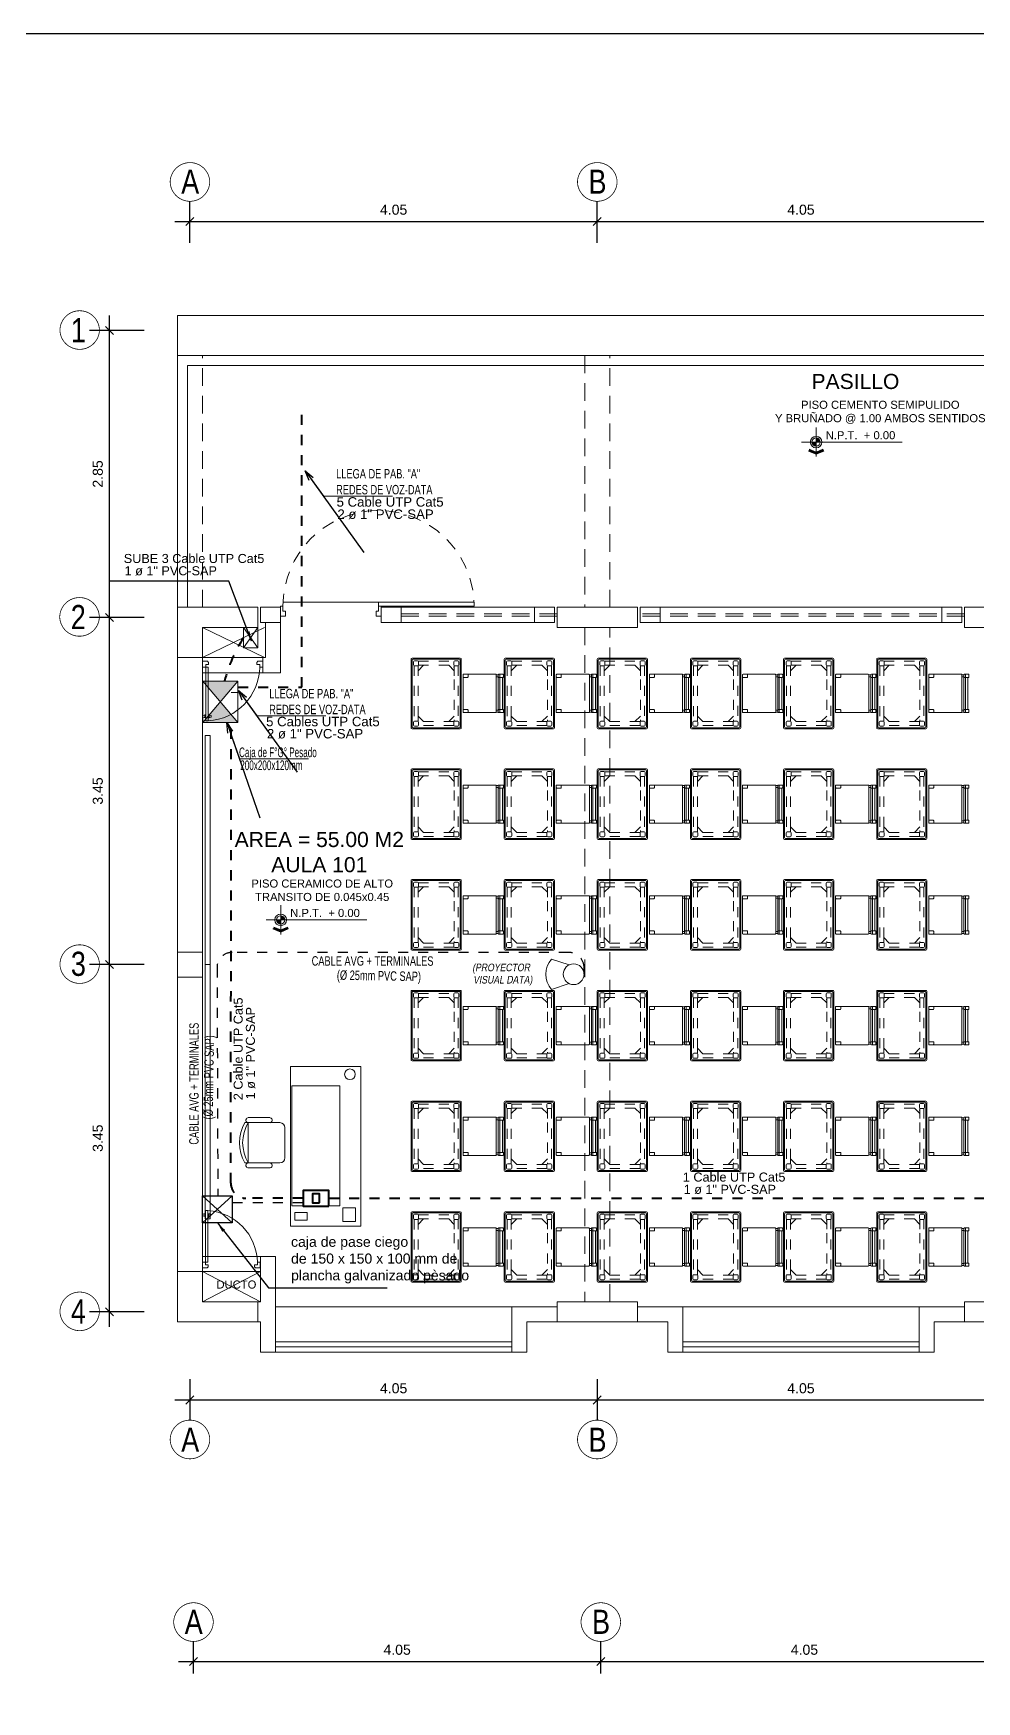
# Model space of a CAD drawing. Header units: millimetres. Extents: x 3354 to 3637, y 1117 to 1358.
# Drawn here: x 3432.32 to 3441.7, y 1264.26 to 1280.84 of the extents above; entities that cross this region are included whole.
import ezdxf

# ---------------------------------------------------------------- set-up
doc = ezdxf.new("R2010")
doc.units = ezdxf.units.MM
for name, pattern in [('ACAD_ISO03W100', [30, 12, -18]), ('ACAD_ISO04W100', [30, 24, -3, 0, -3]), ('ACAD_ISO07W100', [3, 0, -3]), ('ACAD_ISO15W100', [39, 12, -3, 12, -3, 0, -3, 0, -3, 0, -3]), ('DASHED2', [0.375, 0.25, -0.125]), ('DIVIDEX2', [63.5, 25.4, -12.7, 0, -12.7, 0, -12.7]), ('TRAZO_Y_PUNTO2', [0.5, 0.25, -0.125, 0, -0.125]), ('TRAZOS2', [0.225, 0.15, -0.075])]:
    doc.linetypes.add(name, pattern=pattern)
for name, color, linetype, lineweight in [('ACCESORIOS', 4, 'Continuous', 18), ('CASCO', 252, 'Continuous', 9), ('CONDUCTOR', 162, 'Continuous', 40), ('COTAS', 7, 'Continuous', 9), ('MUEBLES ACTUAL', 35, 'Continuous', 5), ('MURO', 7, 'Continuous', 20), ('RED RED TV CABLE', 241, 'ACAD_ISO15W100', 40), ('RED SEGURIDAD', 153, 'ACAD_ISO04W100', 40), ('TEX-ELEC', 7, 'Continuous', 30), ('TEXTO-CH', 2, 'Continuous', 18)]:
    doc.layers.add(name, color=color, linetype=linetype, lineweight=lineweight)
doc.layers.add('Efec-muebles', color=7, linetype='Continuous', lineweight=13, true_color=0x85826f)
doc.styles.add('1', font='arial.ttf')
doc.styles.add('ARIAL', font='arial.ttf')
doc.styles.add('BYE', font='ARIALN.TTF', dxfattribs={"oblique": 10, "height": 2})
doc.styles.add('MARIA', font='arial.ttf', dxfattribs={"height": 0.12})
doc.styles.add('ROMAN', font='arial.ttf', dxfattribs={"width": 1.2})
doc.styles.get("Standard").update_dxf_attribs({"font": 'arial.ttf'})
doc.styles.add('style1', font='arial.ttf')
doc.styles.add('style2', font='arial.ttf')
doc.dimstyles.new('DETEX50', dxfattribs={"dimtxt": 0.065, "dimasz": 0.05, "dimexe": 0.2, "dimexo": 0.2, "dimgap": 0.03, "dimtad": 1, "dimzin": 4, "dimdsep": 46, "dimtxsty": 'ROMAN', "dimblk1": 'DOT', "dimblk2": 'DOT', "dimsah": 1, "dimcen": 0, "dimse1": 1, "dimse2": 1, "dimclrd": 256, "dimclre": 256, "dimclrt": 256, "dimadec": 0, "dimazin": 0, "dimtfac": 1, "dimtmove": 1, "dimatfit": 3, "dimfxl": 1, "dimtvp": 1, "dimtolj": 1, "dimtzin": 0, "dimarcsym": 0})
doc.dimstyles.new('Esc  1  50', dxfattribs={"dimtxt": 0.1, "dimasz": 0.08, "dimexe": 0.2, "dimexo": 0.15, "dimgap": 0.065, "dimtad": 1, "dimzin": 4, "dimdsep": 46, "dimtxsty": 'Standard', "dimblk": 'OBLIQUE', "dimcen": 0.12, "dimdle": 0.15, "dimadec": 0, "dimazin": 0, "dimtfac": 1, "dimtix": 1, "dimtmove": 0, "dimatfit": 3, "dimldrblk": 'OBLIQUE', "dimfxl": 1, "dimarcsym": 0})

# ---------------------------------------------------------------- blocks, each defined once
blk = doc.blocks.new('_Oblique')
at = {"color": 0, "linetype": 'ByBlock', "lineweight": -2}
blk.add_line((-0.5, -0.5), (0.5, 0.5), dxfattribs=at)
blk = doc.blocks.new('*D225')
at = {"layer": 'CASCO', "color": 0, "lineweight": -2, "transparency": 16777216}
for p, q in [((3433.911, 1264.54), (3433.911, 1264.859)), ((3437.961, 1264.54), (3437.961, 1264.859)), ((3433.761, 1264.659), (3438.111, 1264.659))]:
    blk.add_line(p, q, dxfattribs=at)
at = {"layer": 'Defpoints', "color": 0, "transparency": 16777216}
for p in [(3437.961, 1264.659), (3433.911, 1264.39), (3437.961, 1264.39)]:
    blk.add_point(p, dxfattribs=at)
at = {"layer": 'CASCO', "color": 0, "lineweight": -2, "transparency": 16777216, "xscale": 0.08, "yscale": 0.08, "zscale": 0.08, "rotation": 180}
blk.add_blockref('_Oblique', (3433.911, 1264.659), dxfattribs=at)
at = {"layer": 'CASCO', "color": 0, "lineweight": -2, "transparency": 16777216, "xscale": 0.08, "yscale": 0.08, "zscale": 0.08}
blk.add_blockref('_Oblique', (3437.961, 1264.659), dxfattribs=at)
at = {"layer": 'CASCO', "color": 0, "transparency": 16777216, "insert": (3435.936, 1264.776), "char_height": 0.1, "attachment_point": 5}
blk.add_mtext('4.05', dxfattribs=at)
blk = doc.blocks.new('*D226')
at = {"layer": 'CASCO', "color": 0, "lineweight": -2, "transparency": 16777216}
for p, q in [((3437.961, 1264.54), (3437.961, 1264.859)), ((3442.011, 1264.54), (3442.011, 1264.859)), ((3437.811, 1264.659), (3442.161, 1264.659))]:
    blk.add_line(p, q, dxfattribs=at)
at = {"layer": 'Defpoints', "color": 0, "transparency": 16777216}
for p in [(3442.011, 1264.659), (3437.961, 1264.39), (3442.011, 1264.39)]:
    blk.add_point(p, dxfattribs=at)
at = {"layer": 'CASCO', "color": 0, "lineweight": -2, "transparency": 16777216, "xscale": 0.08, "yscale": 0.08, "zscale": 0.08, "rotation": 180}
blk.add_blockref('_Oblique', (3437.961, 1264.659), dxfattribs=at)
at = {"layer": 'CASCO', "color": 0, "lineweight": -2, "transparency": 16777216, "xscale": 0.08, "yscale": 0.08, "zscale": 0.08}
blk.add_blockref('_Oblique', (3442.011, 1264.659), dxfattribs=at)
at = {"layer": 'CASCO', "color": 0, "transparency": 16777216, "insert": (3439.986, 1264.776), "char_height": 0.1, "attachment_point": 5}
blk.add_mtext('4.05', dxfattribs=at)
blk = doc.blocks.new('*D231')
at = {"layer": 'CASCO', "color": 0, "lineweight": -2, "transparency": 16777216}
for p, q in [((3433.876, 1267.465), (3433.876, 1267.058)), ((3437.926, 1267.465), (3437.926, 1267.058)), ((3433.726, 1267.258), (3438.076, 1267.258))]:
    blk.add_line(p, q, dxfattribs=at)
at = {"layer": 'Defpoints', "color": 0, "transparency": 16777216}
for p in [(3433.876, 1267.615), (3437.926, 1267.615), (3437.926, 1267.258)]:
    blk.add_point(p, dxfattribs=at)
at = {"layer": 'CASCO', "color": 0, "lineweight": -2, "transparency": 16777216, "xscale": 0.08, "yscale": 0.08, "zscale": 0.08, "rotation": 180}
blk.add_blockref('_Oblique', (3433.876, 1267.258), dxfattribs=at)
at = {"layer": 'CASCO', "color": 0, "lineweight": -2, "transparency": 16777216, "xscale": 0.08, "yscale": 0.08, "zscale": 0.08}
blk.add_blockref('_Oblique', (3437.926, 1267.258), dxfattribs=at)
at = {"layer": 'CASCO', "color": 0, "transparency": 16777216, "insert": (3435.901, 1267.374), "char_height": 0.1, "attachment_point": 5}
blk.add_mtext('4.05', dxfattribs=at)
blk = doc.blocks.new('*D232')
at = {"layer": 'CASCO', "color": 0, "lineweight": -2, "transparency": 16777216}
for p, q in [((3437.926, 1267.465), (3437.926, 1267.058)), ((3441.976, 1267.465), (3441.976, 1267.058)), ((3437.776, 1267.258), (3442.126, 1267.258))]:
    blk.add_line(p, q, dxfattribs=at)
at = {"layer": 'Defpoints', "color": 0, "transparency": 16777216}
for p in [(3437.926, 1267.615), (3441.976, 1267.615), (3441.976, 1267.258)]:
    blk.add_point(p, dxfattribs=at)
at = {"layer": 'CASCO', "color": 0, "lineweight": -2, "transparency": 16777216, "xscale": 0.08, "yscale": 0.08, "zscale": 0.08, "rotation": 180}
blk.add_blockref('_Oblique', (3437.926, 1267.258), dxfattribs=at)
at = {"layer": 'CASCO', "color": 0, "lineweight": -2, "transparency": 16777216, "xscale": 0.08, "yscale": 0.08, "zscale": 0.08}
blk.add_blockref('_Oblique', (3441.976, 1267.258), dxfattribs=at)
at = {"layer": 'CASCO', "color": 0, "transparency": 16777216, "insert": (3439.951, 1267.374), "char_height": 0.1, "attachment_point": 5}
blk.add_mtext('4.05', dxfattribs=at)
blk = doc.blocks.new('*D237')
at = {"layer": 'CASCO', "color": 0, "lineweight": -2, "transparency": 16777216}
for p, q in [((3433.076, 1267.984), (3433.076, 1271.734)), ((3433.422, 1271.584), (3432.876, 1271.584)), ((3433.422, 1268.134), (3432.876, 1268.134))]:
    blk.add_line(p, q, dxfattribs=at)
at = {"layer": 'Defpoints', "color": 0, "transparency": 16777216}
for p in [(3433.076, 1271.584), (3433.572, 1271.584), (3433.572, 1268.134)]:
    blk.add_point(p, dxfattribs=at)
at = {"layer": 'CASCO', "color": 0, "lineweight": -2, "transparency": 16777216, "xscale": 0.08, "yscale": 0.08, "zscale": 0.08}
for p, rotation in [((3433.076, 1271.584), 90), ((3433.076, 1268.134), 270)]:
    blk.add_blockref('_Oblique', p, dxfattribs=dict(at, rotation=rotation))
at = {"layer": 'CASCO', "color": 0, "transparency": 16777216, "insert": (3432.96, 1269.859), "char_height": 0.1, "attachment_point": 5, "rotation": 90}
blk.add_mtext('3.45', dxfattribs=at)
blk = doc.blocks.new('*D238')
at = {"layer": 'CASCO', "color": 0, "lineweight": -2, "transparency": 16777216}
for p, q in [((3433.076, 1271.434), (3433.076, 1275.184)), ((3433.422, 1275.034), (3432.876, 1275.034)), ((3433.422, 1271.584), (3432.876, 1271.584))]:
    blk.add_line(p, q, dxfattribs=at)
at = {"layer": 'Defpoints', "color": 0, "transparency": 16777216}
for p in [(3433.076, 1275.034), (3433.572, 1275.034), (3433.572, 1271.584)]:
    blk.add_point(p, dxfattribs=at)
at = {"layer": 'CASCO', "color": 0, "lineweight": -2, "transparency": 16777216, "xscale": 0.08, "yscale": 0.08, "zscale": 0.08}
for p, rotation in [((3433.076, 1275.034), 90), ((3433.076, 1271.584), 270)]:
    blk.add_blockref('_Oblique', p, dxfattribs=dict(at, rotation=rotation))
at = {"layer": 'CASCO', "color": 0, "transparency": 16777216, "insert": (3432.96, 1273.309), "char_height": 0.1, "attachment_point": 5, "rotation": 90}
blk.add_mtext('3.45', dxfattribs=at)
blk = doc.blocks.new('*D239')
at = {"layer": 'CASCO', "color": 0, "lineweight": -2, "transparency": 16777216}
for p, q in [((3433.076, 1274.884), (3433.076, 1278.034)), ((3433.422, 1277.884), (3432.876, 1277.884)), ((3433.422, 1275.034), (3432.876, 1275.034))]:
    blk.add_line(p, q, dxfattribs=at)
at = {"layer": 'Defpoints', "color": 0, "transparency": 16777216}
for p in [(3433.076, 1277.884), (3433.572, 1277.884), (3433.572, 1275.034)]:
    blk.add_point(p, dxfattribs=at)
at = {"layer": 'CASCO', "color": 0, "lineweight": -2, "transparency": 16777216, "xscale": 0.08, "yscale": 0.08, "zscale": 0.08}
for p, rotation in [((3433.076, 1277.884), 90), ((3433.076, 1275.034), 270)]:
    blk.add_blockref('_Oblique', p, dxfattribs=dict(at, rotation=rotation))
at = {"layer": 'CASCO', "color": 0, "transparency": 16777216, "insert": (3432.96, 1276.459), "char_height": 0.1, "attachment_point": 5, "rotation": 90}
blk.add_mtext('2.85', dxfattribs=at)
blk = doc.blocks.new('*D243')
at = {"layer": 'CASCO', "color": 0, "lineweight": -2, "transparency": 16777216}
for p, q in [((3433.876, 1278.756), (3433.876, 1279.168)), ((3437.926, 1278.756), (3437.926, 1279.168)), ((3433.726, 1278.968), (3438.076, 1278.968))]:
    blk.add_line(p, q, dxfattribs=at)
at = {"layer": 'Defpoints', "color": 0, "transparency": 16777216}
for p in [(3437.926, 1278.968), (3433.876, 1278.606), (3437.926, 1278.606)]:
    blk.add_point(p, dxfattribs=at)
at = {"layer": 'CASCO', "color": 0, "lineweight": -2, "transparency": 16777216, "xscale": 0.08, "yscale": 0.08, "zscale": 0.08, "rotation": 180}
blk.add_blockref('_Oblique', (3433.876, 1278.968), dxfattribs=at)
at = {"layer": 'CASCO', "color": 0, "lineweight": -2, "transparency": 16777216, "xscale": 0.08, "yscale": 0.08, "zscale": 0.08}
blk.add_blockref('_Oblique', (3437.926, 1278.968), dxfattribs=at)
at = {"layer": 'CASCO', "color": 0, "transparency": 16777216, "insert": (3435.901, 1279.084), "char_height": 0.1, "attachment_point": 5}
blk.add_mtext('4.05', dxfattribs=at)
blk = doc.blocks.new('*D244')
at = {"layer": 'CASCO', "color": 0, "lineweight": -2, "transparency": 16777216}
for p, q in [((3437.926, 1278.756), (3437.926, 1279.168)), ((3441.976, 1278.756), (3441.976, 1279.168)), ((3437.776, 1278.968), (3442.126, 1278.968))]:
    blk.add_line(p, q, dxfattribs=at)
at = {"layer": 'Defpoints', "color": 0, "transparency": 16777216}
for p in [(3441.976, 1278.968), (3437.926, 1278.606), (3441.976, 1278.606)]:
    blk.add_point(p, dxfattribs=at)
at = {"layer": 'CASCO', "color": 0, "lineweight": -2, "transparency": 16777216, "xscale": 0.08, "yscale": 0.08, "zscale": 0.08, "rotation": 180}
blk.add_blockref('_Oblique', (3437.926, 1278.968), dxfattribs=at)
at = {"layer": 'CASCO', "color": 0, "lineweight": -2, "transparency": 16777216, "xscale": 0.08, "yscale": 0.08, "zscale": 0.08}
blk.add_blockref('_Oblique', (3441.976, 1278.968), dxfattribs=at)
at = {"layer": 'CASCO', "color": 0, "transparency": 16777216, "insert": (3439.951, 1279.084), "char_height": 0.1, "attachment_point": 5}
blk.add_mtext('4.05', dxfattribs=at)
blk = doc.blocks.new('cgytutytry')
at = {"layer": 'CASCO'}
for p, q in [((-4.482, 891.175), (-4.487, 891.175)), ((-4.487, 891.175), (-4.487, 891.1)), ((-4.487, 891.1), (-4.487, 891.175)), ((-4.487, 891.175), (-4.482, 891.175)), ((-4.467, 891.08), (-4.487, 891.1)), ((-4.467, 891.08), (-4.487, 891.1)), ((-4.482, 891.18), (-4.482, 891.175)), ((-4.391, 891.18), (-4.482, 891.18)), ((-4.482, 891.175), (-4.482, 891.18)), ((-4.432, 891.08), (-4.467, 891.08)), ((-4.432, 891.08), (-4.467, 891.08)), ((-4.386, 891.126), (-4.432, 891.126)), ((-4.432, 891.126), (-4.432, 891.08)), ((-4.391, 891.18), (-4.391, 891.175)), ((-4.391, 891.18), (-4.391, 891.175)), ((-4.386, 891.175), (-4.391, 891.175)), ((-4.391, 891.175), (-4.386, 891.175)), ((-4.386, 891.175), (-4.386, 891.126)), ((-4.386, 891.175), (-4.386, 891.126)), ((-4.386, 891.085), (-4.386, 891.126)), ((-4.386, 891.126), (-3.497, 891.126)), ((-3.497, 891.085), (-4.386, 891.085)), ((-3.598, 891.132), (-3.598, 891.14)), ((-3.598, 891.14), (-3.594, 891.14)), ((-3.55, 891.132), (-3.598, 891.132)), ((-3.598, 891.075), (-3.598, 891.08)), ((-3.598, 891.08), (-3.55, 891.08)), ((-3.594, 891.075), (-3.598, 891.075)), ((-3.594, 891.155), (-3.589, 891.175)), ((-3.594, 891.14), (-3.594, 891.155)), ((-3.594, 891.057), (-3.594, 891.075)), ((-3.589, 891.037), (-3.594, 891.057)), ((-3.589, 891.175), (-3.559, 891.175)), ((-3.559, 891.037), (-3.589, 891.037)), ((-3.559, 891.175), (-3.554, 891.155)), ((-3.554, 891.057), (-3.559, 891.037)), ((-3.554, 891.155), (-3.554, 891.137)), ((-3.554, 891.137), (-3.55, 891.137)), ((-3.55, 891.075), (-3.554, 891.075)), ((-3.554, 891.075), (-3.554, 891.057)), ((-3.55, 891.137), (-3.55, 891.132)), ((-3.55, 891.08), (-3.55, 891.075)), ((-3.497, 891.126), (-3.497, 891.085)), ((-4.467, 890.281), (-4.487, 890.261)), ((-4.487, 890.261), (-4.467, 890.281)), ((-4.487, 890.261), (-4.487, 890.185)), ((-4.487, 890.185), (-4.487, 890.261)), ((-4.487, 890.185), (-4.482, 890.185)), ((-4.482, 890.185), (-4.487, 890.185)), ((-4.482, 890.185), (-4.482, 890.18)), ((-4.482, 890.18), (-4.482, 890.185)), ((-4.482, 890.18), (-4.391, 890.18)), ((-4.467, 890.281), (-4.433, 890.281)), ((-4.467, 890.281), (-4.433, 890.281)), ((-4.433, 890.281), (-4.433, 890.231)), ((-4.433, 890.231), (-4.386, 890.231)), ((-4.391, 890.185), (-4.386, 890.185)), ((-4.391, 890.185), (-4.391, 890.18)), ((-4.386, 890.185), (-4.391, 890.185)), ((-4.391, 890.185), (-4.391, 890.18)), ((-4.386, 890.231), (-4.386, 890.185)), ((-4.386, 890.231), (-4.386, 890.185))]:
    blk.add_line(p, q, dxfattribs=at)
for points in [[(-4.432, 891.08), (-4.432, 891.126), (-4.386, 891.126)], [(-4.386, 890.231), (-4.433, 890.231), (-4.433, 890.281)]]:
    blk.add_lwpolyline(points, dxfattribs=at)
for points in [[(-3.497, 891.126), (-3.497, 891.085), (-4.386, 891.085), (-4.386, 891.126)], [(-3.55, 891.132), (-3.55, 891.137), (-3.598, 891.137), (-3.598, 891.132)], [(-3.55, 891.08), (-3.55, 891.075), (-3.598, 891.075), (-3.598, 891.08)], [(-3.554, 891.14), (-3.554, 891.155), (-3.559, 891.175), (-3.589, 891.175), (-3.594, 891.155), (-3.594, 891.14)], [(-3.554, 891.071), (-3.554, 891.057), (-3.559, 891.037), (-3.589, 891.037), (-3.594, 891.057), (-3.594, 891.071)]]:
    blk.add_lwpolyline(points, close=True, dxfattribs=at)
blk.add_arc((-4.408, 891.143), 0.913, 271.3362, 356.359, dxfattribs=at)
blk = doc.blocks.new('THT')
for p, q in [((-1.074, 0.413), (-1.014, 0.413)), ((-1.074, 0.293), (-1.074, 0.413)), ((-1.014, 0.413), (-1.014, 0.353)), ((0.126, 0.413), (0.066, 0.413)), ((0.066, 0.413), (0.066, 0.353)), ((0.126, 0.293), (0.126, 0.413)), ((-1.044, 0.293), (-1.074, 0.293)), ((-1.044, 0.353), (-1.044, 0.293)), ((-1.014, 0.353), (-1.044, 0.353)), ((0.096, 0.245), (-1.044, 0.245)), ((0.066, 0.353), (0.096, 0.353)), ((0.096, 0.353), (0.096, 0.293)), ((0.096, 0.293), (0.126, 0.293)), ((0.096, 0.293), (0.096, 0.245)), ((1.236, 0.293), (0.096, 0.293)), ((0.096, 0.245), (1.236, 0.245)), ((1.236, 0.245), (1.236, 0.293))]:
    blk.add_line(p, q)
at = {"linetype": 'TRAZOS2'}
blk.add_arc((0.096, 0.293), 1.14, 180, 357.5868, dxfattribs=at)
blk = doc.blocks.new('dtyrdyt')
at = {"layer": 'CASCO'}
blk.add_hatch(color=256, dxfattribs=at).paths.add_polyline_path([(850.126, 424.839), (850.057, 424.867), (850.049, 424.849), (850.126, 424.818), (850.202, 424.849), (850.194, 424.867)])
h = blk.add_hatch(color=256, dxfattribs=at)
h.paths.add_polyline_path([(850.126, 424.939), (850.167, 424.939, 0.414214), (850.126, 424.98)])
h.paths.add_polyline_path([(850.126, 424.898), (850.126, 424.939), (850.084, 424.939, 0.414214)])
for p, q in [((850.126, 424.939), (850.126, 425.084)), ((849.981, 424.939), (850.981, 424.939)), ((850.126, 424.818), (850.049, 424.849)), ((850.126, 424.839), (850.057, 424.867)), ((850.126, 424.939), (850.126, 424.795)), ((850.126, 424.839), (850.194, 424.867)), ((850.126, 424.818), (850.202, 424.849)), ((850.202, 424.849), (850.194, 424.867))]:
    blk.add_line(p, q, dxfattribs=at)
for radius in [0.0578, 0.0413]:
    blk.add_circle((850.126, 424.939), radius, dxfattribs=at)
blk = doc.blocks.new('silla 01')
at = {"layer": 'Efec-muebles'}
for p, q in [((3688.626, 1240.013), (3688.626, 1240.228)), ((3688.676, 1239.913), (3688.676, 1240.263)), ((3688.676, 1240.228), (3689.076, 1240.228)), ((3689.076, 1240.263), (3689.076, 1239.913)), ((3689.126, 1240.013), (3689.126, 1240.228)), ((3688.676, 1239.913), (3688.676, 1240.013)), ((3689.026, 1239.863), (3688.726, 1239.863))]:
    blk.add_line(p, q, dxfattribs=at)
for centre, radius, start, end in [((3688.652, 1240.225), 0.0256, 16.274, 186.9691), ((3688.876, 1239.889), 0.424, 61.8371, 118.1629), ((3688.876, 1239.889), 0.394, 59.4733, 120.5267), ((3689.101, 1240.225), 0.0256, 353.0309, 163.726), ((3688.652, 1240.016), 0.0256, 173.0309, 343.726), ((3689.101, 1240.016), 0.0256, 196.274, 6.9691), ((3688.726, 1239.913), 0.05, 180, 270), ((3689.026, 1239.913), 0.05, 270, 0)]:
    blk.add_arc(centre, radius, start, end, dxfattribs=at)
blk = doc.blocks.new('messsa')
at = {"layer": 'Efec-muebles'}
for p, q in [((3688.12, 1239.808), (3689.705, 1239.808)), ((3688.12, 1239.108), (3688.12, 1239.808)), ((3689.705, 1239.808), (3689.705, 1239.108)), ((3689.705, 1239.108), (3688.12, 1239.108))]:
    blk.add_line(p, q, dxfattribs=at)
for points in [[(3688.311, 1239.316), (3688.311, 1239.793), (3689.504, 1239.793), (3689.504, 1239.316)], [(3689.57, 1239.643), (3689.57, 1239.765), (3689.644, 1239.765), (3689.644, 1239.643)], [(3689.523, 1239.16), (3689.523, 1239.288), (3689.657, 1239.288), (3689.657, 1239.16)]]:
    blk.add_lwpolyline(points, close=True, dxfattribs=at)
blk.add_circle((3688.196, 1239.216), 0.053, dxfattribs=at)
blk = doc.blocks.new('SDGFDG DF')
at = {"layer": 'Efec-muebles', "lineweight": 18}
for p, q in [((1023.934, 2860.289), (1023.934, 2859.609)), ((1023.944, 2860.299), (1024.424, 2860.299)), ((1023.944, 2860.279), (1023.944, 2859.619)), ((1023.954, 2860.289), (1024.414, 2860.289)), ((1023.969, 2860.274), (1023.999, 2860.274)), ((1024.369, 2860.274), (1024.399, 2860.274)), ((1024.424, 2860.279), (1024.424, 2859.619)), ((1024.434, 2860.289), (1024.434, 2859.609)), ((1023.959, 2860.264), (1023.959, 2860.234)), ((1023.969, 2860.224), (1023.999, 2860.224)), ((1024.009, 2860.264), (1024.009, 2860.234)), ((1024.359, 2860.264), (1024.359, 2860.234)), ((1024.369, 2860.224), (1024.399, 2860.224)), ((1024.409, 2860.264), (1024.409, 2860.234)), ((1024.414, 2859.609), (1023.954, 2859.609)), ((1023.959, 2859.664), (1023.959, 2859.634)), ((1023.999, 2859.674), (1023.969, 2859.674)), ((1023.999, 2859.624), (1023.969, 2859.624)), ((1024.009, 2859.664), (1024.009, 2859.634)), ((1024.359, 2859.664), (1024.359, 2859.634)), ((1024.399, 2859.674), (1024.369, 2859.674)), ((1024.399, 2859.624), (1024.369, 2859.624)), ((1024.409, 2859.664), (1024.409, 2859.634)), ((1024.424, 2859.599), (1023.944, 2859.599))]:
    blk.add_line(p, q, dxfattribs=at)
at = {"layer": 'Efec-muebles', "linetype": 'ACAD_ISO03W100', "lineweight": 18, "ltscale": 0.00105}
for p, q in [((1024.009, 2860.269), (1024.36, 2860.269)), ((1023.964, 2860.224), (1023.964, 2859.674)), ((1024.059, 2860.229), (1024.004, 2860.174)), ((1024.004, 2860.224), (1024.004, 2859.674)), ((1024.004, 2860.224), (1024.004, 2860.174)), ((1024.009, 2860.229), (1024.36, 2860.229)), ((1024.009, 2860.229), (1024.059, 2860.229)), ((1024.309, 2860.229), (1024.364, 2860.174)), ((1024.364, 2860.225), (1024.364, 2860.111)), ((1024.404, 2860.225), (1024.404, 2859.674)), ((1024.364, 2860.086), (1024.364, 2859.674)), ((1024.059, 2859.669), (1024.004, 2859.724)), ((1024.004, 2859.674), (1024.004, 2859.724)), ((1024.359, 2859.669), (1024.009, 2859.669)), ((1024.359, 2859.629), (1024.009, 2859.629)), ((1024.309, 2859.669), (1024.364, 2859.724))]:
    blk.add_line(p, q, dxfattribs=at)
at = {"layer": 'Efec-muebles', "lineweight": 18, "ltscale": 0.5}
for p, q in [((1024.452, 2860.134), (1024.452, 2859.764)), ((1024.777, 2860.139), (1024.457, 2860.139)), ((1024.497, 2860.109), (1024.457, 2860.109)), ((1024.502, 2860.139), (1024.502, 2860.114)), ((1024.782, 2859.764), (1024.782, 2860.134)), ((1024.802, 2860.134), (1024.782, 2860.134)), ((1024.802, 2860.114), (1024.782, 2860.114)), ((1024.802, 2859.764), (1024.802, 2860.134)), ((1024.847, 2860.139), (1024.807, 2860.139)), ((1024.847, 2860.109), (1024.807, 2860.109)), ((1024.817, 2859.759), (1024.817, 2860.139)), ((1024.842, 2859.789), (1024.842, 2860.109)), ((1024.852, 2860.114), (1024.852, 2860.134)), ((1024.457, 2859.789), (1024.497, 2859.789)), ((1024.502, 2859.784), (1024.502, 2859.764)), ((1024.782, 2859.784), (1024.802, 2859.784)), ((1024.807, 2859.789), (1024.847, 2859.789)), ((1024.852, 2859.764), (1024.852, 2859.784)), ((1024.457, 2859.759), (1024.777, 2859.759)), ((1024.782, 2859.764), (1024.802, 2859.764)), ((1024.807, 2859.759), (1024.847, 2859.759))]:
    blk.add_line(p, q, dxfattribs=at)
at = {"layer": 'Efec-muebles', "lineweight": 18}
for centre, start, end in [((1023.944, 2860.289), 90, 180), ((1023.954, 2860.279), 90, 180), ((1023.969, 2860.264), 90, 180), ((1023.999, 2860.264), 0, 90), ((1024.369, 2860.264), 90, 180), ((1024.399, 2860.264), 0, 90), ((1024.414, 2860.279), 0, 90), ((1024.424, 2860.289), 0, 90), ((1023.969, 2860.234), 180, 270), ((1023.999, 2860.234), 270, 0), ((1024.369, 2860.234), 180, 270), ((1024.399, 2860.234), 270, 0), ((1023.944, 2859.609), 180, 270), ((1023.954, 2859.619), 180, 270), ((1023.969, 2859.664), 90, 180), ((1023.969, 2859.634), 180, 270), ((1023.999, 2859.664), 360, 90), ((1023.999, 2859.634), 270, 0), ((1024.369, 2859.664), 90, 180), ((1024.369, 2859.634), 180, 270), ((1024.399, 2859.664), 360, 90), ((1024.399, 2859.634), 270, 0), ((1024.414, 2859.619), 270, 0), ((1024.424, 2859.609), 270, 0)]:
    blk.add_arc(centre, 0.01, start, end, dxfattribs=at)
at = {"layer": 'Efec-muebles', "lineweight": 18, "ltscale": 0.5}
for centre, start, end in [((1024.457, 2860.134), 90, 180), ((1024.457, 2860.114), 180, 270), ((1024.497, 2860.114), 270, 0), ((1024.777, 2860.134), 0, 90), ((1024.807, 2860.134), 90, 180), ((1024.807, 2860.114), 180, 270), ((1024.847, 2860.134), 0, 90), ((1024.847, 2860.114), 270, 0), ((1024.457, 2859.784), 90, 180), ((1024.497, 2859.784), 0, 90), ((1024.807, 2859.784), 90, 180), ((1024.847, 2859.784), 0, 90), ((1024.457, 2859.764), 180, 270), ((1024.497, 2859.764), 270, 0), ((1024.777, 2859.764), 270, 0), ((1024.807, 2859.764), 180, 270), ((1024.847, 2859.764), 270, 0)]:
    blk.add_arc(centre, 0.005, start, end, dxfattribs=at)
at = {"layer": 'MUEBLES ACTUAL', "linetype": 'ACAD_ISO07W100', "lineweight": 5, "ltscale": 0.002}
for p, q in [((1024.349, 2860.194), (1024.344, 2860.194)), ((1024.361, 2860.209), (1024.357, 2860.209))]:
    blk.add_line(p, q, dxfattribs=at)
blk = doc.blocks.new('_Dot')
at = {"color": 0, "linetype": 'ByBlock', "lineweight": -2}
blk.add_line((-0.5, 0), (-1, 0), dxfattribs=at)
at = {"color": 0, "linetype": 'ByBlock', "const_width": 0.5}
blk.add_lwpolyline([(-0.25, 0, 1), (0.25, 0, 1)], format="xyb", close=True, dxfattribs=at)

msp = doc.modelspace()

# ---------------------------------------------------------------- hatches: boundary and pattern name
at = {"layer": 'ACCESORIOS', "linetype": 'Continuous', "lineweight": 20, "ltscale": 0.1}
h = msp.add_hatch(color=4, dxfattribs=at)
h.dxf.hatch_style = 1
h.paths.add_polyline_path([(3434.177, 1274.195), (3434.003, 1273.988), (3434.352, 1273.988)])
h.paths.add_polyline_path([(3434.003, 1274.401), (3434.177, 1274.195), (3434.352, 1274.401)])

# ---------------------------------------------------------------- linework, layer by layer
at = {"ltscale": 2}
for p, q in [((3434.297, 1269.017), (3434.001, 1269.285)), ((3434.297, 1269.285), (3434.001, 1269.017))]:
    msp.add_line(p, q, dxfattribs=at)
for points in [[(3416.769, 1280.836), (3462.641, 1280.836), (3462.641, 1247.877), (3416.769, 1247.877)], [(3434.297, 1269.017), (3434.001, 1269.017), (3434.001, 1269.285), (3434.297, 1269.285)]]:
    msp.add_lwpolyline(points, close=True, dxfattribs=at)
at = {"layer": 'ACCESORIOS'}
for p, q in [((3434.551, 1274.934), (3434.408, 1274.731)), ((3434.408, 1274.932), (3434.551, 1274.731))]:
    msp.add_line(p, q, dxfattribs=at)
at = {"layer": 'ACCESORIOS', "color": 4, "linetype": 'Continuous', "lineweight": 20, "ltscale": 0.1}
for p, q in [((3434.352, 1273.988), (3434.003, 1274.401)), ((3434.352, 1274.401), (3434.003, 1273.988)), ((3434.352, 1273.988), (3434.003, 1274.401))]:
    msp.add_line(p, q, dxfattribs=at)
at = {"layer": 'ACCESORIOS', "color": 1, "linetype": 'Continuous', "lineweight": 20, "ltscale": 0.1}
for p, q in [((3437.645, 1271.58), (3437.472, 1271.639)), ((3437.645, 1271.395), (3437.472, 1271.337))]:
    msp.add_line(p, q, dxfattribs=at)
at = {"layer": 'ACCESORIOS'}
msp.add_lwpolyline([(3434.408, 1274.934), (3434.408, 1274.731), (3434.551, 1274.731), (3434.551, 1274.934)], close=True, dxfattribs=at)
at = {"layer": 'ACCESORIOS', "color": 4, "linetype": 'Continuous', "lineweight": 20, "ltscale": 0.1}
msp.add_lwpolyline([(3434.003, 1273.988), (3434.352, 1273.988), (3434.352, 1274.401), (3434.003, 1274.401)], close=True, dxfattribs=at)
at = {"layer": 'ACCESORIOS', "color": 1, "linetype": 'Continuous', "lineweight": 20, "ltscale": 0.1}
msp.add_circle((3437.691, 1271.488), 0.103, dxfattribs=at)
msp.add_arc((3437.637, 1271.488), 0.224, 137.5277, 222.4723, dxfattribs=at)
at = {"layer": 'CASCO', "lineweight": 0}
for p, q in [((3433.751, 1277.834), (3433.751, 1274.634)), ((3434.726, 1268.184), (3437.076, 1268.184)), ((3441.126, 1268.184), (3438.776, 1268.184))]:
    msp.add_line(p, q, dxfattribs=at)
at = {"layer": 'CASCO', "lineweight": 5}
for p, q in [((3434.001, 1274.634), (3434.616, 1274.934)), ((3434.001, 1274.934), (3434.616, 1274.634)), ((3434.287, 1274.288), (3434.352, 1274.288)), ((3434.001, 1268.534), (3434.576, 1268.234)), ((3434.001, 1268.234), (3434.576, 1268.534))]:
    msp.add_line(p, q, dxfattribs=at)
at = {"layer": 'CASCO', "ltscale": 2}
for p, q in [((3434.726, 1267.734), (3437.076, 1267.734)), ((3441.126, 1267.734), (3438.776, 1267.734))]:
    msp.add_line(p, q, dxfattribs=at)
at = {"layer": 'CASCO', "ltscale": 2, "const_width": 0.0076}
for points in [[(3434.073, 1279.365, 0.951688), (3433.679, 1279.365, 1)], [(3438.123, 1279.365, 0.951688), (3437.729, 1279.365, 1)], [(3432.976, 1277.884, -0.951688), (3432.583, 1277.884, -1)], [(3432.975, 1275.034, -0.951688), (3432.581, 1275.034, -1)], [(3432.976, 1271.584, -0.951688), (3432.583, 1271.584, -1)], [(3432.976, 1268.134, -0.951688), (3432.583, 1268.134, -1)], [(3434.073, 1266.861, -0.951688), (3433.679, 1266.861, -1)], [(3438.123, 1266.861, -0.951688), (3437.729, 1266.861, -1)], [(3434.108, 1265.056, 0.951688), (3433.714, 1265.056, 1)], [(3438.158, 1265.056, 0.951688), (3437.764, 1265.056, 1)]]:
    msp.add_lwpolyline(points, format="xyb", close=True, dxfattribs=at)
at = {"layer": 'CASCO', "lineweight": 0, "ltscale": 0.5}
msp.add_lwpolyline([(3433.751, 1277.636), (3433.751, 1278.034), (3458.301, 1278.034), (3458.301, 1277.636)], dxfattribs=at)
at = {"layer": 'CASCO', "lineweight": 5}
for points in [[(3433.751, 1275.284), (3433.751, 1277.636), (3458.301, 1277.636), (3458.301, 1275.284)], [(3433.851, 1275.134), (3433.851, 1277.536), (3458.201, 1277.536), (3458.201, 1275.134)]]:
    msp.add_lwpolyline(points, dxfattribs=at)
at = {"layer": 'CASCO', "linetype": 'DASHED2', "ltscale": 0.7}
for points in [[(3433.751, 1275.134), (3434.001, 1275.134), (3434.001, 1277.636), (3433.751, 1277.636)], [(3437.801, 1275.134), (3438.051, 1275.134), (3438.051, 1277.636), (3437.801, 1277.636)], [(3437.801, 1268.234), (3438.051, 1268.234), (3438.051, 1274.934), (3437.801, 1274.934)]]:
    msp.add_lwpolyline(points, close=True, dxfattribs=at)
at = {"layer": 'CASCO'}
for points in [[(3434.551, 1275.134), (3433.751, 1275.134), (3433.751, 1274.634), (3434.001, 1274.634), (3434.001, 1274.934), (3434.551, 1274.934), (3434.551, 1275.134)], [(3437.526, 1275.134), (3437.526, 1274.934), (3438.326, 1274.934), (3438.326, 1275.134), (3437.526, 1275.134)], [(3434.551, 1268.034), (3433.751, 1268.034), (3433.751, 1268.534), (3434.001, 1268.534), (3434.001, 1268.234), (3434.551, 1268.234), (3434.551, 1268.034)], [(3437.526, 1268.234), (3437.526, 1268.034), (3438.326, 1268.034), (3438.326, 1268.234), (3437.526, 1268.234)], [(3437.076, 1267.787), (3434.726, 1267.787), (3434.726, 1267.837), (3437.076, 1267.837), (3437.076, 1267.787)], [(3438.776, 1267.787), (3441.126, 1267.787), (3441.126, 1267.837), (3438.776, 1267.837), (3438.776, 1267.787)]]:
    msp.add_lwpolyline(points, dxfattribs=at)
for points in [[(3434.776, 1275.134), (3434.576, 1275.134), (3434.576, 1274.984), (3434.776, 1274.984)], [(3435.976, 1275.134), (3435.776, 1275.134), (3435.776, 1274.984), (3435.976, 1274.984)], [(3437.301, 1275.134), (3437.501, 1275.134), (3437.501, 1274.984), (3437.301, 1274.984)], [(3438.551, 1275.134), (3438.351, 1275.134), (3438.351, 1274.984), (3438.551, 1274.984)], [(3441.351, 1275.134), (3441.551, 1275.134), (3441.551, 1274.984), (3441.351, 1274.984)], [(3441.576, 1274.934), (3441.851, 1274.934), (3441.851, 1274.634), (3442.101, 1274.634), (3442.101, 1274.934), (3442.376, 1274.934), (3442.376, 1275.134), (3442.101, 1275.134), (3441.851, 1275.134), (3441.576, 1275.134)], [(3434.001, 1271.709), (3433.751, 1271.709), (3433.751, 1274.634), (3434.001, 1274.634)], [(3434.026, 1271.584), (3434.026, 1273.859), (3434.076, 1273.859), (3434.076, 1271.584)], [(3434.001, 1271.459), (3434.001, 1271.709), (3433.751, 1271.709), (3433.751, 1271.459)], [(3434.026, 1271.584), (3434.026, 1269.059), (3434.076, 1269.059), (3434.076, 1271.584)], [(3433.751, 1268.534), (3434.001, 1268.534), (3434.001, 1271.459), (3433.751, 1271.459)], [(3441.576, 1268.234), (3441.851, 1268.234), (3441.851, 1268.534), (3442.101, 1268.534), (3442.101, 1268.234), (3442.376, 1268.234), (3442.376, 1268.034), (3442.376, 1268.034), (3441.576, 1268.034), (3441.576, 1268.034)]]:
    msp.add_lwpolyline(points, close=True, dxfattribs=at)
at = {"layer": 'CASCO', "lineweight": 0, "ltscale": 0.5}
for points in [[(3435.976, 1275.134), (3437.301, 1275.134), (3437.301, 1274.984), (3435.976, 1274.984)], [(3438.551, 1275.134), (3441.351, 1275.134), (3441.351, 1274.984), (3438.551, 1274.984)]]:
    msp.add_lwpolyline(points, close=True, dxfattribs=at)
at = {"layer": 'CASCO', "linetype": 'DASHED2', "ltscale": 0.7}
for points in [[(3437.526, 1275.068), (3435.976, 1275.068)], [(3437.526, 1275.045), (3435.976, 1275.045)], [(3441.576, 1275.068), (3438.326, 1275.068)], [(3441.576, 1275.045), (3438.326, 1275.045)]]:
    msp.add_lwpolyline(points, dxfattribs=at)
at = {"layer": 'CASCO', "ltscale": 2}
for points in [[(3434.776, 1274.984), (3434.776, 1274.484), (3434.601, 1274.484), (3434.601, 1274.634), (3434.626, 1274.634), (3434.626, 1274.984), (3434.776, 1274.984)], [(3434.726, 1268.684), (3434.726, 1267.734), (3434.576, 1267.734), (3434.576, 1268.034), (3434.551, 1268.034), (3434.551, 1268.234), (3434.576, 1268.234), (3434.576, 1268.534), (3434.576, 1268.534), (3434.576, 1268.684), (3434.726, 1268.684), (3434.726, 1268.684)]]:
    msp.add_lwpolyline(points, dxfattribs=at)
at = {"layer": 'CASCO', "lineweight": 5}
for points in [[(3434.601, 1274.484), (3434.001, 1274.484), (3434.001, 1274.634), (3434.601, 1274.634)], [(3434.576, 1268.684), (3434.001, 1268.684), (3434.001, 1268.534), (3434.576, 1268.534)]]:
    msp.add_lwpolyline(points, close=True, dxfattribs=at)
at = {"layer": 'CASCO', "ltscale": 2}
for points in [[(3437.076, 1267.734), (3437.226, 1267.734), (3437.226, 1268.034), (3437.526, 1268.034), (3437.526, 1268.184), (3437.076, 1268.184)], [(3438.776, 1267.734), (3438.626, 1267.734), (3438.626, 1268.034), (3438.326, 1268.034), (3438.326, 1268.184), (3438.776, 1268.184)], [(3441.576, 1268.034), (3441.276, 1268.034), (3441.276, 1267.734), (3441.126, 1267.734), (3441.126, 1268.184), (3441.576, 1268.184)]]:
    msp.add_lwpolyline(points, close=True, dxfattribs=at)
at = {"layer": 'CONDUCTOR'}
for points in [[(3435.258, 1269.185), (3435.258, 1269.34), (3435, 1269.34), (3435, 1269.185)], [(3435.165, 1269.218), (3435.165, 1269.305), (3435.095, 1269.305), (3435.095, 1269.218)]]:
    msp.add_lwpolyline(points, close=True, dxfattribs=at)
at = {"layer": 'COTAS', "ltscale": 0.015}
for p, q in [((3435.205, 1276.237, -2169.56), (3435.891, 1276.237, -1260.816)), ((3434.54, 1274.054, -2169.56), (3435.226, 1274.054, -1260.816)), ((3434.368, 1273.629, -2169.56), (3435.054, 1273.629, -1260.816))]:
    msp.add_line(p, q, dxfattribs=at)
at = {"layer": 'RED RED TV CABLE', "linetype": 'TRAZO_Y_PUNTO2', "lineweight": 30, "ltscale": 0.3}
msp.add_lwpolyline([(3437.795, 1271.488), (3437.795, 1271.555, 0.414214), (3437.645, 1271.705), (3434.295, 1271.705, 0.414214), (3434.145, 1271.555), (3434.153, 1269.285)], format="xyb", dxfattribs=at)
msp.add_lwpolyline([(3435, 1269.218), (3434.297, 1269.218)], dxfattribs=at)
at = {"layer": 'RED SEGURIDAD', "linetype": 'DIVIDEX2', "ltscale": 0.004}
msp.add_lwpolyline([(3434.352, 1274.339), (3434.99, 1274.339), (3434.99, 1277.067)], dxfattribs=at)
for points in [[(3435, 1269.263), (3434.432, 1269.263, -0.414494), (3434.282, 1269.413), (3434.287, 1273.988)], [(3435.258, 1269.263), (3443.308, 1269.263, 0.414214), (3443.458, 1269.413), (3443.458, 1269.617)]]:
    msp.add_lwpolyline(points, format="xyb", dxfattribs=at)
msp.add_arc((3435.71, 1274.002), 1.544, 147.4807, 165.0342, dxfattribs=at)

# ---------------------------------------------------------------- block references
at = {"layer": 'CASCO'}
for p in [(2589.976, 851.837), (2584.652, 847.089)]:
    msp.add_blockref('dtyrdyt', p, dxfattribs=at)
at = {"layer": 'CASCO', "xscale": -0.8333541671872685, "yscale": 0.8333541671872685, "zscale": 0.8333541671872685, "rotation": 180}
msp.add_blockref('THT', (3435.671, 1275.389), dxfattribs=at)
at = {"layer": 'CASCO', "lineweight": 13, "rotation": 90}
for p, xscale, yscale, zscale in [((3968.709, 1271.907), -0.5999999999998181, 0.5999999999998181, 0.5999999999998181), ((3946.429, 1271.15), 0.5749999999988404, 0.5749999999988404, 0.5749999999988404)]:
    msp.add_blockref('cgytutytry', p, dxfattribs=dict(at, xscale=xscale, yscale=yscale, zscale=zscale))
at = {"layer": 'Efec-muebles'}
for p in [(2412.14, -1585.671), (2413.066, -1585.671), (2413.992, -1585.671), (2414.918, -1585.671), (2415.844, -1585.671), (2416.77, -1585.671), (2412.14, -1586.771), (2413.066, -1586.771), (2413.992, -1586.771), (2414.918, -1586.771), (2415.844, -1586.771), (2416.77, -1586.771), (2412.14, -1587.871), (2413.066, -1587.871), (2413.992, -1587.871), (2414.918, -1587.871), (2415.844, -1587.871), (2416.77, -1587.871), (2412.14, -1588.971), (2413.066, -1588.971), (2413.992, -1588.971), (2414.918, -1588.971), (2415.844, -1588.971), (2416.77, -1588.971), (2412.14, -1590.071), (2413.066, -1590.071), (2413.992, -1590.071), (2414.918, -1590.071), (2415.844, -1590.071), (2416.77, -1590.071), (2412.14, -1591.171), (2413.066, -1591.171), (2413.992, -1591.171), (2414.918, -1591.171), (2415.844, -1591.171), (2416.77, -1591.171)]:
    msp.add_blockref('SDGFDG DF', p, dxfattribs=at)
at = {"layer": 'Efec-muebles', "xscale": -1, "rotation": 90}
for name in ['messsa', 'silla 01']:
    msp.add_blockref(name, (4674.683, 4958.69), dxfattribs=at)

# ---------------------------------------------------------------- texts
at = {"width": 0.7}
for s, rotation, p in [('LLEGA DE PAB. "A" ', 360, (3435.33, 1276.414)), ('REDES DE VOZ-DATA', 360, (3435.329, 1276.256)), ('LLEGA DE PAB. "A" ', 360, (3434.665, 1274.23)), ('REDES DE VOZ-DATA', 360, (3434.664, 1274.072)), ('CABLE AVG + TERMINALES', 359.9263, (3435.086, 1271.574, 12157.236)), ('(Ø 25mm PVC SAP)', 358.9683, (3435.336, 1271.434, 12157.236)), ('CABLE AVG + TERMINALES', 89.9263, (3433.962, 1269.795, 12157.236)), ('(Ø 25mm PVC SAP)', 88.9683, (3434.102, 1270.045, 12157.236))]:
    msp.add_text(s, height=0.09386, rotation=rotation, dxfattribs=at).set_placement(p)
at = {"style": 'ARIAL', "width": 0.6}
for s, p in [('Caja de F°G° Pesado', (3434.364, 1273.645, -557.892)), ('200x200x120mm', (3434.376, 1273.516, -557.892))]:
    msp.add_text(s, height=0.09623, dxfattribs=at).set_placement(p)
at = {"style": 'BYE', "oblique": 10}
for s, height, p in [('(PROYECTOR', 0.0752, (3436.683, 1271.518)), ('VISUAL DATA)', 0.07519, (3436.692, 1271.396))]:
    msp.add_text(s, height=height, dxfattribs=at).set_placement(p)
at = {"char_height": 0.09386, "attachment_point": 1}
for s, insert, width in [('5 Cable UTP Cat5', (3435.334, 1276.228), 1.4908), ('2 ø 1" PVC-SAP', (3435.342, 1276.106), 1.55719), ('5 Cables UTP Cat5', (3434.633, 1274.046), 1.4908), ('2 ø 1" PVC-SAP', (3434.641, 1273.925), 1.55719)]:
    msp.add_mtext(s, dxfattribs=dict(at, insert=insert, width=width))
at = {"layer": 'CASCO', "style": 'style1', "width": 0.8}
for s, p in [('A', (3433.789, 1279.243)), ('B', (3437.839, 1279.243)), ('1', (3432.692, 1277.767)), ('2', (3432.691, 1274.917)), ('3', (3432.692, 1271.472)), ('4', (3432.692, 1268.018)), ('A', (3433.789, 1266.743)), ('B', (3437.839, 1266.743)), ('A', (3433.824, 1264.934)), ('B', (3437.874, 1264.934))]:
    msp.add_text(s, height=0.24, dxfattribs=at).set_placement(p)
at = {"layer": 'CASCO', "style": '1'}
for p in [(3440.197, 1276.804), (3434.873, 1272.057)]:
    msp.add_text('N.P.T.  + 0.00', height=0.08, dxfattribs=at).set_placement(p)
at = {"layer": 'CASCO', "char_height": 0.15, "attachment_point": 5, "style": 'style2'}
for s, insert in [('\\A1;PASILLO', (3440.493, 1277.377)), ('\\A1;AREA = 55.00 M2\\PAULA 101', (3435.162, 1272.701))]:
    msp.add_mtext(s, dxfattribs=dict(at, insert=insert))
at = {"layer": 'CASCO', "lineweight": 5, "insert": (3440.74, 1276.957), "char_height": 0.07998, "width": 2.09636, "attachment_point": 8, "style": '1'}
msp.add_mtext('PISO CEMENTO SEMIPULIDO \\PY BRUÑADO @ 1.00 AMBOS SENTIDOS', dxfattribs=at)
at = {"layer": 'CASCO', "width": 2.09636, "attachment_point": 8, "style": '1'}
for s, insert, char_height in [('PISO CERAMICO DE ALTO\\PTRANSITO DE 0.045x0.45', (3435.191, 1272.215), 0.07998), ('\\A1;DUCTO', (3434.338, 1268.364), 0.08)]:
    msp.add_mtext(s, dxfattribs=dict(at, insert=insert, char_height=char_height))
at = {"layer": 'MURO', "insert": (3434.881, 1268.88), "char_height": 0.1, "width": 3.70526, "attachment_point": 1, "style": 'MARIA'}
msp.add_mtext('caja de pase ciego\\Pde 150 x 150 x 100 mm de\\Pplancha galvanizado pèsado', dxfattribs=at)
at = {"layer": 'TEX-ELEC', "linetype": 'ByBlock', "char_height": 0.09, "attachment_point": 1}
for s, insert, width in [('SUBE 3 Cable UTP Cat5', (3433.218, 1275.664), 1.4908), ('1 ø 1" PVC-SAP', (3433.226, 1275.542), 1.55719), ('1 Cable UTP Cat5', (3438.777, 1269.518), 1.10517), ('1 ø 1" PVC-SAP', (3438.785, 1269.396), 1.55719)]:
    msp.add_mtext(s, dxfattribs=dict(at, insert=insert, width=width))
at = {"layer": 'TEX-ELEC', "linetype": 'ByBlock', "char_height": 0.09, "attachment_point": 1, "rotation": 90}
for s, insert, width in [('2 Cable UTP Cat5', (3434.31, 1270.237), 1.10517), ('1 ø 1" PVC-SAP', (3434.432, 1270.245), 1.55719)]:
    msp.add_mtext(s, dxfattribs=dict(at, insert=insert, width=width))

# ---------------------------------------------------------------- dimensions: what is measured, and where the dimension line sits
at = {"layer": 'CASCO'}
for base, p1, p2, picture, middle in [((3437.926, 1278.968), (3433.876, 1278.606), (3437.926, 1278.606), '*D243', (3435.901, 1279.084)), ((3441.976, 1278.968), (3437.926, 1278.606), (3441.976, 1278.606), '*D244', (3439.951, 1279.084)), ((3437.926, 1267.258), (3433.876, 1267.615), (3437.926, 1267.615), '*D231', (3435.901, 1267.374)), ((3441.976, 1267.258), (3437.926, 1267.615), (3441.976, 1267.615), '*D232', (3439.951, 1267.374)), ((3437.961, 1264.659), (3433.911, 1264.39), (3437.961, 1264.39), '*D225', (3435.936, 1264.776)), ((3442.011, 1264.659), (3437.961, 1264.39), (3442.011, 1264.39), '*D226', (3439.986, 1264.776))]:
    dim = msp.add_linear_dim(base=base, p1=p1, p2=p2, dimstyle='Esc  1  50', dxfattribs=at)
    dim.commit()
    dim.dimension.update_dxf_attribs({"geometry": picture, "text_midpoint": middle})
for base, p1, p2, picture, middle in [((3433.076, 1277.884), (3433.572, 1275.034), (3433.572, 1277.884), '*D239', (3432.96, 1276.459)), ((3433.076, 1275.034), (3433.572, 1271.584), (3433.572, 1275.034), '*D238', (3432.96, 1273.309)), ((3433.076, 1271.584), (3433.572, 1268.134), (3433.572, 1271.584), '*D237', (3432.96, 1269.859))]:
    dim = msp.add_linear_dim(base=base, p1=p1, p2=p2, angle=270, dimstyle='Esc  1  50', dxfattribs=at)
    dim.commit()
    dim.dimension.update_dxf_attribs({"geometry": picture, "text_midpoint": middle})

# ---------------------------------------------------------------- leaders
at = {"layer": 'COTAS', "ltscale": 0.015}
for points in [[(3435.023, 1276.491, -2169.56), (3435.205, 1276.237, -2169.56)], [(3434.358, 1274.307, -2169.56), (3434.54, 1274.054, -2169.56)], [(3434.243, 1273.988, -2169.56), (3434.368, 1273.629, -2169.56)]]:
    msp.add_leader(points, dimstyle='DETEX50', override={"dimasz": 0.1, "dimtad": 0, "dimldrblk": 'Open30'}, dxfattribs=at)
at = {"layer": 'TEXTO-CH'}
for points in [[(3434.488, 1274.797), (3434.264, 1275.395), (3433.084, 1275.395)], [(3434.149, 1269.017), (3434.656, 1268.372), (3435.836, 1268.372)]]:
    msp.add_leader(points, dimstyle='DETEX50', override={"dimasz": 0.1, "dimtad": 0}, dxfattribs=at)

doc.saveas('drawing.dxf')
